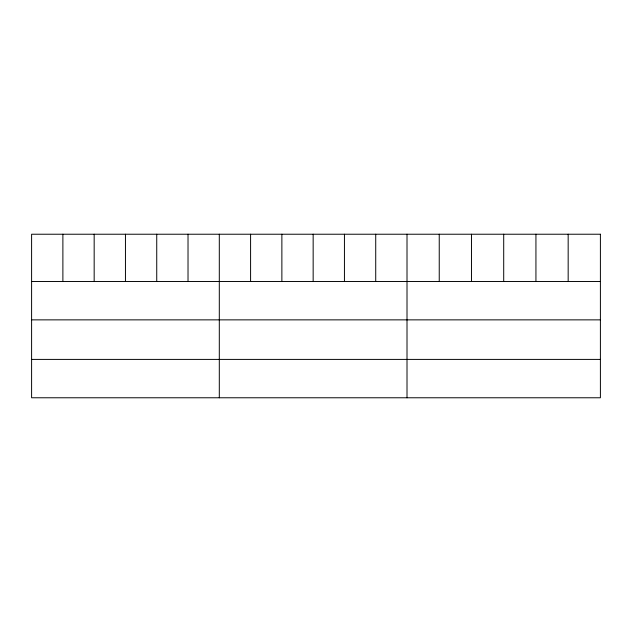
<?xml version="1.0" encoding="UTF-8"?>
<svg xmlns="http://www.w3.org/2000/svg" width="632" height="632" viewBox="0 0 632 632"><rect width="100%" height="100%" fill="white"/><g stroke="black" fill="none" stroke-linecap="round" stroke-linejoin="round"><path stroke-width="0.95" d="M31.6 281.493L600.4 281.493M31.6 319.863L600.4 319.863M31.6 359.403L600.4 359.403M568.168 234.227L568.168 281.493M535.936 234.227L535.936 281.493M503.704 234.227L503.704 281.493M471.472 234.227L471.472 281.493M439.24 234.227L439.24 281.493M407.008 234.227L407.008 397.773M375.724 234.227L375.724 281.493M344.44 234.227L344.44 281.493M313.156 234.227L313.156 281.493M281.872 234.227L281.872 281.493M250.588 234.227L250.588 281.493M219.304 234.227L219.304 397.773M188.02 234.227L188.02 281.493M156.736 234.227L156.736 281.493M125.452 234.227L125.452 281.493M94.168 234.227L94.168 281.493M62.884 234.227L62.884 281.493M600.4 234.227L31.6 234.227L31.6 397.773L600.4 397.773L600.4 234.227"/></g></svg>
